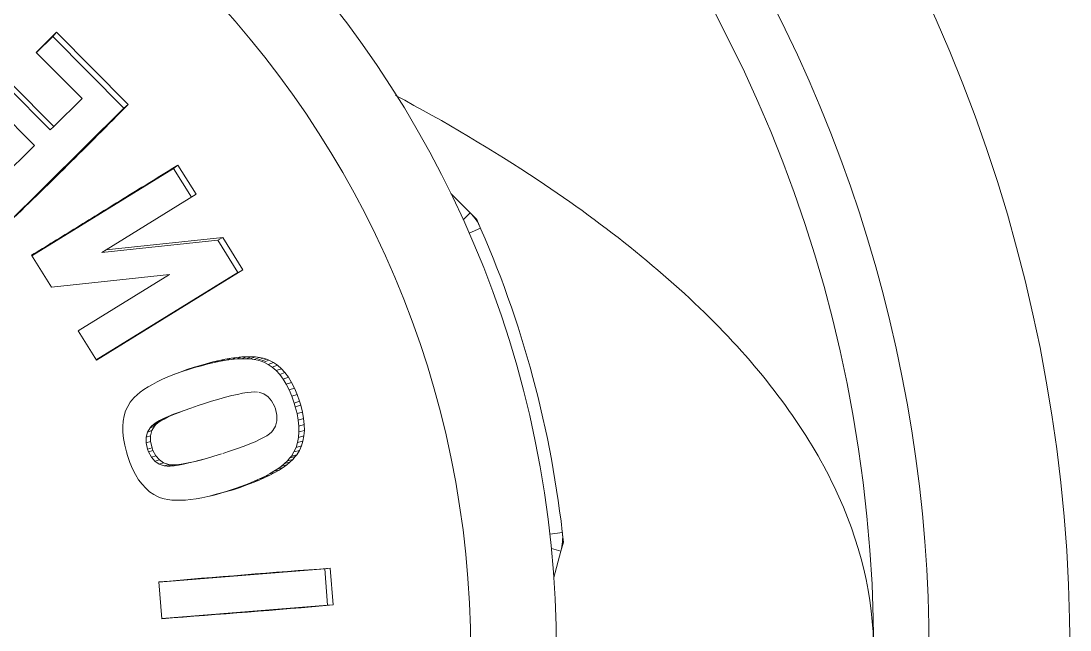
# Model space of a CAD drawing. Header units: inches. Extents: x 32 to 51.7, y 18.3 to 41.9.
# Drawn here: x 40.94047 to 40.95733, y 28.75606 to 28.76586 of the extents above; entities that cross this region are included whole.
import ezdxf

# ---------------------------------------------------------------- set-up
doc = ezdxf.new("R2010")
doc.units = ezdxf.units.IN
doc.header["$MEASUREMENT"] = 0
doc.layers.add('FURNITURE F 1 100', color=253, linetype='Continuous', lineweight=13)

msp = doc.modelspace()

# ---------------------------------------------------------------- linework, layer by layer
at = {"layer": 'FURNITURE F 1 100'}
for p, q in [((40.94104428161673, 28.76567410819232), (40.94071809115458, 28.7653512167951)), ((40.94098438644751, 28.76560666821317), (40.94072217208914, 28.76534710429971)), ((40.94098438645206, 28.7656066682084), (40.94104428162127, 28.76567410818755)), ((40.94212695327379, 28.76445477528043), (40.94098438644751, 28.76560666821317)), ((40.94219462105202, 28.76451437942158), (40.94104428162127, 28.76567410818755)), ((40.94071809114276, 28.76535121678283), (40.94145412094231, 28.76460949917485)), ((40.94093963738005, 28.76410258038525), (40.94025933881376, 28.76478880715624)), ((40.94099926508871, 28.76415982403885), (40.94031433505434, 28.76485072101011)), ((40.94145412094686, 28.7646094991703), (40.94099926510144, 28.76415982405135)), ((40.9400028930565, 28.7645421401937), (40.94068783373469, 28.76385205145127)), ((40.94022655156432, 28.76257426888467), (40.94212695327379, 28.76445477528043)), ((40.94212695326196, 28.76445477526816), (40.94219462103929, 28.7645143794093)), ((40.94093963739279, 28.76410258039753), (40.94099926510144, 28.76415982405135)), ((40.94068783373832, 28.76385205144718), (40.94014690941158, 28.76331618861443)), ((40.9429216362375, 28.76348580792817), (40.94064565269373, 28.76208128957158)), ((40.94292163624114, 28.76348580792249), (40.94299470942561, 28.763538820089)), ((40.94321035900494, 28.76302006062745), (40.9429216362375, 28.76348580792817)), ((40.94328539735098, 28.76306990521537), (40.94299470942561, 28.763538820089)), ((40.94183893966756, 28.76217723517104), (40.94328539733642, 28.76306990520605)), ((40.94768982682827, 28.76277095840485), (40.94737942832371, 28.7630811654785)), ((40.94757762331001, 28.7626586856454), (40.94768982682827, 28.76277095840485)), ((40.94779644659748, 28.76266440438983), (40.94768982682827, 28.76277095840485)), ((40.94371626238508, 28.76237343797559), (40.94183893966756, 28.76217723517104)), ((40.94363831274377, 28.76232829920762), (40.94371626239054, 28.76237343796672)), ((40.94403703243979, 28.76185472883524), (40.94371626239054, 28.76237343796672)), ((40.9476736188678, 28.762442469756), (40.94785875437147, 28.76252311983351)), ((40.94363831273832, 28.76232829921648), (40.94177361072953, 28.76213337920419)), ((40.94395691669679, 28.76181309552928), (40.94363831273832, 28.76232829921648)), ((40.94064194073572, 28.76208693119359), (40.94096114727991, 28.76157234364971)), ((40.94177361072953, 28.76213337920419), (40.94183893966756, 28.76217723517104)), ((40.94096114728445, 28.76157234364175), (40.94286035918476, 28.76177858353342)), ((40.94286035919932, 28.76177858353501), (40.94139359784522, 28.76087342589015)), ((40.94168092064838, 28.76040859659449), (40.94395691669679, 28.76181309552928)), ((40.94168426375991, 28.7604028404571), (40.94403703243979, 28.76185472883524)), ((40.94395691668224, 28.76181309552019), (40.94403703242433, 28.76185472882614)), ((40.94139359782976, 28.76087342588082), (40.94168426375718, 28.76040284046187)), ((40.9434491703657, 28.76034362388007), (40.94333725785482, 28.7603117771532)), ((40.94337297785087, 28.76031218114824), (40.94344917079498, 28.76034362399557)), ((40.9435561267198, 28.76037239969217), (40.9434491703657, 28.76034362388007)), ((40.94347921588151, 28.76034076451695), (40.94355612692534, 28.76037239974082)), ((40.94358047862234, 28.76036469159224), (40.94347921567778, 28.76034076446852)), ((40.94365807398363, 28.76039648851177), (40.9435561267198, 28.76037239969217)), ((40.94367759511233, 28.76038473993047), (40.94358047842771, 28.76036469244512)), ((40.94358047865781, 28.76036469249264), (40.94365807421555, 28.76039648855951)), ((40.94375584700602, 28.76041667148272), (40.94365807398363, 28.76039648851177)), ((40.94367759517418, 28.76038474087725), (40.94375584725158, 28.76041667152615)), ((40.94376895945125, 28.76040096264862), (40.94367759493043, 28.76038474083405)), ((40.94384782902917, 28.76043300293507), (40.94375584700602, 28.7604166714825)), ((40.94376895944761, 28.76040096368522), (40.94384782919015, 28.76043300295644)), ((40.94385615123402, 28.7604125033972), (40.94376895928754, 28.76040096366408)), ((40.9439356103464, 28.76044462067077), (40.94384782902917, 28.76043300293507)), ((40.94385615128586, 28.76041250450405), (40.94393561053649, 28.76044462068828)), ((40.94393919676322, 28.76042016492008), (40.94385615109759, 28.76041250448677)), ((40.94401921742583, 28.76045233289094), (40.9439356103464, 28.76044462067077)), ((40.94393919690329, 28.76042016603444), (40.94401921767322, 28.76045233290572)), ((40.9440165164503, 28.76042480380941), (40.94393919665772, 28.76042016601966)), ((40.94408966358579, 28.76042476101222), (40.94401651640119, 28.76042480500062)), ((40.94401651653671, 28.76042480500062), (40.94409706011511, 28.76045700203642)), ((40.9440970599796, 28.76045700203665), (40.94401921742583, 28.76045233289071)), ((40.94408966373949, 28.76042476225573), (40.94417070195932, 28.76045695774176)), ((40.94415783522318, 28.76042006353916), (40.94408966361125, 28.7604247622646)), ((40.94417070183017, 28.76045695775063), (40.9440970599796, 28.76045700203665)), ((40.94415783548693, 28.76042006476653), (40.94423933477874, 28.76045222721812)), ((40.94422108396857, 28.76041231676115), (40.94415783530958, 28.76042006478836)), ((40.94423933460048, 28.76045222723994), (40.94417070183017, 28.76045695775063)), ((40.94422108427507, 28.76041231801558), (40.94430301134226, 28.76044442676196)), ((40.94428016016691, 28.76039988850673), (40.94422108416047, 28.76041231803968)), ((40.94430301122675, 28.76044442678629), (40.94423933460048, 28.76045222723994)), ((40.94433428717248, 28.76038360842083), (40.94428016045704, 28.76039988974956)), ((40.94428016057982, 28.7603998897125), (40.94436248727716, 28.76043191307324)), ((40.94436248715256, 28.76043191311053), (40.94430301122675, 28.76044442678629)), ((40.94437398742566, 28.76036861587361), (40.94433428745806, 28.76038360935738)), ((40.94433428761813, 28.7603836092969), (40.94441698063083, 28.76041552144736)), ((40.94441698046894, 28.7604155215083), (40.94436248715256, 28.76043191311053)), ((40.94437398824421, 28.76036861749501), (40.94445694953875, 28.7604004263794)), ((40.94444434509997, 28.7603325056775), (40.94437398814689, 28.76036861754526)), ((40.94445694943961, 28.76040042642988), (40.94441698046894, 28.7604155215083)), ((40.94444434519819, 28.76033250562703), (40.94452778357636, 28.76036406963997)), ((40.94452778347723, 28.7603640696909), (40.94445694943961, 28.76040042642988)), ((40.94459428447654, 28.76031895907702), (40.9445277835709, 28.76036406962746)), ((40.9429578841261, 28.76017982992355), (40.94285695074423, 28.76014142217466)), ((40.94303127147369, 28.7602103809106), (40.94292965610539, 28.76017171364808)), ((40.94306524101439, 28.76021802199669), (40.94295788402151, 28.76017983021254)), ((40.94295788427435, 28.76017983030258), (40.94303127172834, 28.76021038100109)), ((40.9431393538659, 28.76024883075204), (40.94303127147369, 28.7602103809106)), ((40.94317899516746, 28.76025519541165), (40.94306524086433, 28.76021802244484)), ((40.94306524108261, 28.76021802251623), (40.943139354086, 28.76024883082389)), ((40.9432538768112, 28.7602862548981), (40.9431393538659, 28.76024883075204)), ((40.94317899535208, 28.76025519590437), (40.94325387712406, 28.76028625499359)), ((40.9432618164462, 28.76028054676383), (40.94317899504195, 28.76025519580933)), ((40.94333725785482, 28.7603117771532), (40.9432538768112, 28.7602862548981)), ((40.94337297761349, 28.76031218036744), (40.94326181625793, 28.7602805473957)), ((40.94326181655897, 28.76028054748142), (40.94333725815768, 28.7603117772396)), ((40.94347921587332, 28.76034076369863), (40.94337297742432, 28.76031218103342)), ((40.94451039872975, 28.76028770062724), (40.94444434509997, 28.7603325056775)), ((40.9445103988116, 28.76028770055334), (40.94459428456021, 28.76031895900267)), ((40.94457209571438, 28.76023259540077), (40.94451039872975, 28.76028770062724)), ((40.94457209582534, 28.76023259528072), (40.94465639961409, 28.76026347823129)), ((40.94463031791084, 28.76016957095701), (40.94457209571438, 28.76023259540077)), ((40.94465639950313, 28.76026347835202), (40.94459428456021, 28.76031895900267)), ((40.94463031800269, 28.76016957083332), (40.94471501642847, 28.76020002451808)), ((40.94471501633571, 28.76020002464245), (40.94465639961409, 28.76026347823129)), ((40.94477005557174, 28.76012617353511), (40.94471501642847, 28.76020002451808)), ((40.94258371712904, 28.76001177584178), (40.94251357558706, 28.75997043422783)), ((40.94266113408203, 28.76005287362248), (40.94258371712904, 28.76001177584178)), ((40.94274418321739, 28.76009297340236), (40.94266113408203, 28.76005287362248)), ((40.94283369938212, 28.76013285616202), (40.94274418321739, 28.76009297340236)), ((40.94292965610539, 28.76017171364808), (40.94283369938212, 28.76013285616202)), ((40.94285695100253, 28.76014142227334), (40.94292965636642, 28.76017171374745)), ((40.94468498641773, 28.76009621925503), (40.94463031791084, 28.76016957095701)), ((40.94473454794543, 28.76001419947213), (40.94468498641773, 28.76009621925503)), ((40.94468498650686, 28.76009621910701), (40.94477005566178, 28.7601261733864)), ((40.94473454805548, 28.76001419925726), (40.94481995349879, 28.76004359528654)), ((40.94478138504083, 28.75992262791758), (40.94473454794543, 28.76001419947213)), ((40.94481995338874, 28.760043595503), (40.94477005566178, 28.7601261733864)), ((40.94486710845167, 28.75995140080702), (40.94481995349879, 28.76004359528654)), ((40.94233864023836, 28.75984279321526), (40.94229269713806, 28.75979902305037)), ((40.9423902419946, 28.7598863739315), (40.94233864023836, 28.75984279321526)), ((40.94244906623017, 28.75992809480542), (40.9423902419946, 28.7598863739315)), ((40.94251357558706, 28.75997043422783), (40.94244906623017, 28.75992809480565)), ((40.94395258667892, 28.7598510477528), (40.94386125422689, 28.75982984028267)), ((40.94403405977273, 28.75986773118823), (40.94395258667892, 28.7598510477528)), ((40.94410726379893, 28.75987902840323), (40.94403405977273, 28.75986773118823)), ((40.94417144331756, 28.75988658295112), (40.94410726379893, 28.75987902840323)), ((40.94422654539513, 28.75988877870302), (40.94417144331756, 28.75988658295112)), ((40.94427262296786, 28.75988723204726), (40.94422654539513, 28.75988877870302)), ((40.94437365814765, 28.75985876036814), (40.94429197111431, 28.75988496450643)), ((40.94444255780373, 28.75981275944967), (40.94437365814765, 28.75985876036814)), ((40.94478138513541, 28.75992262769589), (40.94486710854626, 28.75995140058374)), ((40.94482391811262, 28.75982236108346), (40.94478138504083, 28.75992262791758)), ((40.94482391819447, 28.75982236084472), (40.94490993055361, 28.75985045153673)), ((40.94490993046993, 28.75985045177729), (40.94486710854626, 28.75995140058374)), ((40.94494836650729, 28.75973913199071), (40.94490993055361, 28.75985045153673)), ((40.94222869286723, 28.75972268570761), (40.94218685893402, 28.75965612440584)), ((40.94225322107441, 28.75975503647985), (40.94222869286723, 28.75972268570761)), ((40.94229269713806, 28.75979902305037), (40.94225322107441, 28.75975503647985)), ((40.94331707735337, 28.75967090112997), (40.94320004984975, 28.75963113252121)), ((40.94340622293267, 28.75969946721509), (40.94331707735337, 28.75967090112997)), ((40.94353375933743, 28.75973888162819), (40.94340622293267, 28.75969946721487)), ((40.94365224474832, 28.75977374391139), (40.94353375933743, 28.75973888162819)), ((40.943760870791, 28.75980408144571), (40.94365224474832, 28.75977374391139)), ((40.94386125422689, 28.75982984028267), (40.943760870791, 28.75980408144571)), ((40.94449945199604, 28.75974612647813), (40.94444255780373, 28.75981275944967)), ((40.94454434072095, 28.75965886132574), (40.94449945199604, 28.75974612647813)), ((40.944862094562, 28.75971179346923), (40.94482391811262, 28.75982236108346)), ((40.94486209454017, 28.75971179346264), (40.94494836650729, 28.75973913199048)), ((40.9448809723951, 28.7596500878178), (40.94486209454017, 28.75971179346264)), ((40.94488097248696, 28.75965008751698), (40.94496737287109, 28.75967700628983)), ((40.94496737277832, 28.75967700659269), (40.94494836650729, 28.75973913199048)), ((40.94499451797374, 28.7595668740016), (40.94496737285472, 28.75967700628483)), ((40.94213014661337, 28.75950591899798), (40.94211445984429, 28.75942230184067)), ((40.9421545402799, 28.75958358144928), (40.94213014661337, 28.75950591899798)), ((40.94218685893402, 28.75965612440584), (40.9421545402799, 28.75958358144928)), ((40.94291158302867, 28.75952105112604), (40.94283602104561, 28.7594871725664)), ((40.94292373062645, 28.75953008915574), (40.9428389877573, 28.75949515552814)), ((40.94283898766271, 28.75949515574278), (40.94291158302867, 28.75952105112604)), ((40.94299689849477, 28.75955622079548), (40.94291158302867, 28.75952105112604)), ((40.94301979376878, 28.75956705387828), (40.94292373062645, 28.75953008915574)), ((40.94292373062372, 28.7595300891546), (40.94299689849477, 28.75955622079548)), ((40.94309361066799, 28.75959343540419), (40.94299689849477, 28.75955622079548)), ((40.94301979376969, 28.75956705387828), (40.94309361066799, 28.75959343540419)), ((40.94320004984975, 28.75963113252121), (40.94309361066799, 28.75959343540419)), ((40.94455994033315, 28.75961626745491), (40.94454434072095, 28.75965886132574)), ((40.9445825264108, 28.75951518776763), (40.94455994033315, 28.75961626745491)), ((40.94458355094839, 28.75942292213606), (40.9445825264108, 28.75951518776763)), ((40.94490793390806, 28.75954069925954), (40.9448809723951, 28.7596500878178)), ((40.94490793396172, 28.75954069896941), (40.94499451802831, 28.75956687370965)), ((40.94492705005696, 28.75943719860832), (40.94490793390806, 28.75954069925954)), ((40.94501376465514, 28.75946266942922), (40.94499451802831, 28.75956687370965)), ((40.94211445984429, 28.75942230184067), (40.94210753292346, 28.75933434642273)), ((40.94210753290982, 28.75933434625561), (40.94210931286825, 28.75924043601729)), ((40.9425702280857, 28.75933940806383), (40.94254770728431, 28.75931444555724)), ((40.94254770665221, 28.75931444597584), (40.94261833530591, 28.75933911668879)), ((40.94257022802749, 28.75933940799971), (40.94264100854134, 28.7593642481563)), ((40.94260251635178, 28.75936806136995), (40.94257022861503, 28.75933940742718)), ((40.94261833530591, 28.75933911668879), (40.94257553417602, 28.75926773282843)), ((40.94260251628994, 28.7593680613147), (40.94267351467415, 28.75939309591511)), ((40.94264609851025, 28.75939794412532), (40.94260251674559, 28.75936806076695)), ((40.94264100854134, 28.7593642481563), (40.94261833530591, 28.75933911668879)), ((40.94267351467415, 28.75939309591511), (40.94264100854134, 28.75936424815652)), ((40.94264609847387, 28.75939794410076), (40.94271739105598, 28.75942318128862)), ((40.94270017160825, 28.75942908305908), (40.9426460988022, 28.75939794359827)), ((40.94271739105598, 28.75942318128862), (40.94267351467415, 28.75939309591511)), ((40.94276393269566, 28.75946150488696), (40.94270017182653, 28.7594290826182)), ((40.94270017158824, 28.75942908304749), (40.94277182930701, 28.75945453120173)), ((40.94277182930701, 28.75945453120173), (40.94271739105598, 28.75942318128862)), ((40.94283898766908, 28.7594951557455), (40.94276393283572, 28.75946150456887)), ((40.94276393268201, 28.75946150487992), (40.94283602104561, 28.7594871725664)), ((40.94283602104561, 28.7594871725664), (40.94277182930701, 28.75945453120173)), ((40.9445202658405, 28.75926970972316), (40.94456306688399, 28.75934108704903)), ((40.94456306688399, 28.75934108704903), (40.94458355094839, 28.75942292213606)), ((40.94492705005696, 28.75943719860832), (40.94501376465514, 28.75946266942922)), ((40.94493749158728, 28.75933881030912), (40.94492705005696, 28.75943719860832)), ((40.94493749159092, 28.75933881011108), (40.9450242779828, 28.75936361185561)), ((40.94493925849083, 28.75924553448542), (40.94493749158728, 28.75933881030912)), ((40.94502427797916, 28.75936361205502), (40.94501376465514, 28.75946266942922)), ((40.94502605794578, 28.7592697020011), (40.9450242779828, 28.75936361185561)), ((40.94210931287189, 28.75924043582584), (40.94211982617499, 28.75914137884249)), ((40.94250519189309, 28.75924354409424), (40.94248404308992, 28.75916228386379)), ((40.94248404308992, 28.75916228386379), (40.94255424167541, 28.75918592046603)), ((40.94250519173211, 28.75924354347578), (40.94257553417602, 28.75926773282843)), ((40.94254770672678, 28.75931444610021), (40.94250519376756, 28.75924354285255)), ((40.94257553417602, 28.75926773282843), (40.94255424167541, 28.75918592046603)), ((40.94255424167541, 28.75918592046603), (40.9425544842713, 28.75909448772084)), ((40.94437005854043, 28.75915582198352), (40.94442285348369, 28.75918641177643)), ((40.94442285348369, 28.75918641177643), (40.94446508657047, 28.75921573786352)), ((40.94446508657047, 28.75921573786352), (40.94449756617787, 28.75924377320755)), ((40.94449756617787, 28.75924377320755), (40.9445202658405, 28.75926970972316)), ((40.94493237706202, 28.75915817395114), (40.94493925849083, 28.75924553448542)), ((40.94493237703291, 28.7591581737988), (40.94501913099766, 28.75918174738442)), ((40.94493925847719, 28.75924553431216), (40.94502605793214, 28.75926970182693)), ((40.94500344428407, 28.75909813240376), (40.94501913099766, 28.75918174738442)), ((40.94501913102677, 28.75918174753767), (40.94502605793214, 28.75926970182693)), ((40.94211982619773, 28.75914137862217), (40.94213904637009, 28.75903636659562)), ((40.94213904641738, 28.75903636633596), (40.94216621800815, 28.75892704251894)), ((40.94248404104174, 28.75916228449112), (40.94248428049441, 28.7590714699463)), ((40.94248428049441, 28.7590714699463), (40.9425544842713, 28.75909448772084)), ((40.94248428049441, 28.7590714699463), (40.94250751617501, 28.75897104660519)), ((40.9425544842713, 28.75909448772084), (40.94257787871966, 28.75899338035536)), ((40.94395320865324, 28.75898048914858), (40.94405722263191, 28.75901826244397)), ((40.94405722263191, 28.75901826244397), (40.94415067473956, 28.75905477111244)), ((40.94415067473956, 28.75905477111244), (40.94423437335963, 28.75908998825592)), ((40.94423437335963, 28.75908998825592), (40.94430748364694, 28.75912313303159)), ((40.94430748364694, 28.75912313303159), (40.94437005854043, 28.75915582198352)), ((40.94485965862596, 28.75892596579386), (40.94489256240895, 28.75899798905423)), ((40.94489256235893, 28.75899798894464), (40.94497905060753, 28.75902047288921)), ((40.9448925639842, 28.75899798820408), (40.9449167931286, 28.75907512396427)), ((40.9449167931286, 28.75907512396427), (40.94500344428407, 28.75909813240376)), ((40.94491679469475, 28.75907512336219), (40.94493237706202, 28.75915817395114)), ((40.94494592367819, 28.75894796118471), (40.94497905065755, 28.75902047299949)), ((40.94497905065755, 28.75902047299949), (40.94500344428407, 28.75909813240376)), ((40.94216621808455, 28.75892704220949), (40.9421852243574, 28.75886491696335)), ((40.94218522435831, 28.75886491696358), (40.94222366031291, 28.75875359712857)), ((40.94250751612317, 28.75897104675298), (40.94257787866782, 28.75899338050429)), ((40.94250751617501, 28.75897104660519), (40.94252295765246, 28.75892713569667)), ((40.94252295765246, 28.75892713569667), (40.94259342539745, 28.75894917028811)), ((40.94252295773249, 28.75892713572532), (40.94256754363478, 28.75884046268764)), ((40.94256754359203, 28.7588404627372), (40.94263831409781, 28.75886190652498)), ((40.94256754363478, 28.75884046268764), (40.94262485637474, 28.75877425623091)), ((40.94257787871966, 28.75899338035536), (40.94259342539745, 28.75894917028811)), ((40.94259342539745, 28.75894917028811), (40.94263831414055, 28.75886190647518)), ((40.94263831414055, 28.75886190647518), (40.9426960167536, 28.75879524964419)), ((40.94345354548359, 28.75882167023017), (40.9435703877095, 28.7588557816516)), ((40.9435703877095, 28.7588557816516), (40.94369628095838, 28.75889444281754)), ((40.94371511193977, 28.75890109306963), (40.94383944118063, 28.7589414238573)), ((40.94383944118063, 28.7589414238573), (40.94395320865324, 28.75898048914858)), ((40.9447553326042, 28.7587840174451), (40.94479454313633, 28.7588277033178)), ((40.94479454302446, 28.75882770319343), (40.94488036991307, 28.75884903014251)), ((40.94479454403218, 28.75882770241194), (40.94481888089258, 28.75885902975094)), ((40.94481888082255, 28.7588590296609), (40.94490487165304, 28.75888056970118)), ((40.9448188815647, 28.75885902915727), (40.94485965713893, 28.75892596684069)), ((40.94484089402677, 28.75880504862923), (40.94488037002584, 28.75884903026779)), ((40.944859657078, 28.75892596673973), (40.94494592361634, 28.75894796108307)), ((40.94488037002584, 28.75884903026779), (40.94490487172398, 28.75888056979213)), ((40.94490487172398, 28.75888056979213), (40.94494592367819, 28.75894796118471)), ((40.94222366039112, 28.75875359690006), (40.94226648230661, 28.75865264779348)), ((40.94262485730697, 28.75877425774613), (40.9426960167536, 28.75879524964419)), ((40.94262485771078, 28.75877425747192), (40.94269326656259, 28.75872776922026)), ((40.94269326712283, 28.75872777132961), (40.94276489001159, 28.75874844579833)), ((40.9426932677422, 28.75872777113725), (40.94277443166966, 28.75870255338666)), ((40.9426960167536, 28.75879524964419), (40.94276489001159, 28.75874844579833)), ((40.94276489001159, 28.75874844579833), (40.94284660361036, 28.75872305726418)), ((40.94277354970718, 28.75870282955291), (40.94284571551425, 28.75872333319169)), ((40.94277684108393, 28.7587024750462), (40.9428200951249, 28.75869781278627)), ((40.9428200951058, 28.75869781367417), (40.94289257537066, 28.75871828253432)), ((40.9428200951922, 28.75869781367394), (40.94287233959922, 28.75869767252673)), ((40.94284902876525, 28.75872297632893), (40.94289257537066, 28.75871828253432)), ((40.94287233952282, 28.75869767327206), (40.94294517297722, 28.75871814043283)), ((40.94287233958285, 28.75869767327729), (40.94293360060756, 28.75870285572726)), ((40.94289257537066, 28.75871828253432), (40.94294517297722, 28.75871814043283)), ((40.94293360050933, 28.7587028563348), (40.94300684803575, 28.75872335790857)), ((40.94293360054571, 28.75870285634003), (40.94300387815174, 28.75871336226735)), ((40.94294517297722, 28.75871814043283), (40.94300684803575, 28.75872335790857)), ((40.94300387806534, 28.75871336273028), (40.94307760054353, 28.75873393482969)), ((40.94300387807716, 28.75871336273233), (40.94308392259764, 28.75872755953944)), ((40.94300684803575, 28.75872335790857), (40.94307760054353, 28.75873393482969)), ((40.94307760054353, 28.75873393482969), (40.94315818594232, 28.75874822756735)), ((40.94308392250578, 28.75872755994553), (40.94315818594232, 28.75874822756735)), ((40.94308392252124, 28.75872755994917), (40.9431721806347, 28.75874710678656)), ((40.94315818594232, 28.75874822756735), (40.94324704040692, 28.75876790648065)), ((40.94317218057832, 28.75874710703577), (40.94327023184515, 28.7587711473004)), ((40.94317218057377, 28.75874710703463), (40.94324704040692, 28.75876790648065)), ((40.94324704040692, 28.75876790648065), (40.94334575422518, 28.75879210902233)), ((40.94327023184515, 28.7587711473004), (40.94337729966692, 28.75880051012812)), ((40.9432702318406, 28.75877114729926), (40.94334575422518, 28.75879210902233)), ((40.94334575422518, 28.75879210902233), (40.94345354548359, 28.75882167023017)), ((40.94337729966692, 28.75880051012812), (40.94345354548359, 28.75882167023017)), ((40.94459998523207, 28.75865503230214), (40.94468449858205, 28.75867518689618)), ((40.94459998593511, 28.75865503140538), (40.9446576382622, 28.75869729513008)), ((40.94462001590701, 28.75863366248516), (40.94468449870665, 28.75867518697712)), ((40.94465763813487, 28.75869729503663), (40.94474254081679, 28.75871773644301)), ((40.94465763893159, 28.75869729412737), (40.94470969681488, 28.75874054904555)), ((40.94468449870665, 28.75867518697712), (40.94474254094503, 28.75871773653714)), ((40.94470969669756, 28.75874054894846), (40.9447949508819, 28.75876128397724)), ((40.94470969757067, 28.75874054803919), (40.94475533177565, 28.75878401841485)), ((40.94474254094503, 28.75871773653714), (40.94479495100013, 28.75876128407524)), ((40.94475533167288, 28.75878401831685), (40.94484089392309, 28.75880504853055)), ((40.94479495100013, 28.75876128407501), (40.94484089402677, 28.75880504862923)), ((40.94226648240574, 28.75865264755974), (40.94231282899973, 28.75856047987688)), ((40.94231282908704, 28.75856047970363), (40.94236353519109, 28.75847787480937)), ((40.94421795971967, 28.75845248438689), (40.94430687488575, 28.75849209365604)), ((40.94429989245027, 28.75847126619599), (40.9443894085377, 28.75851114315899)), ((40.94430687523227, 28.75849209283226), (40.94438936673551, 28.75853191708072)), ((40.94430687467111, 28.75849209356054), (40.94438940832215, 28.75851114306281)), ((40.94438936712841, 28.75853191621261), (40.94446546124318, 28.7585727583273)), ((40.94438936657635, 28.75853191700387), (40.94447245742931, 28.75855123649669)), ((40.9443894085377, 28.75851114315899), (40.94447245758938, 28.75855123657423)), ((40.94446546104128, 28.75857275821929), (40.94454906587335, 28.75859235465962)), ((40.94446546170884, 28.75857275739393), (40.9445359351118, 28.758613787729)), ((40.94447245758938, 28.75855123657423), (40.94454906607616, 28.7585923547683)), ((40.94453593495082, 28.75861378763532), (40.94462001574512, 28.75863366239103)), ((40.94453593562748, 28.75861378677175), (40.94459998535667, 28.75865503238217)), ((40.94454906607616, 28.7585923547683), (40.94462001590701, 28.75863366248516)), ((40.94236353528386, 28.75847787465771), (40.94241857443622, 28.75840402443621)), ((40.9424185745299, 28.75840402431115), (40.94247716491527, 28.75833976399711)), ((40.94247716491527, 28.75833976399711), (40.94253930644, 28.75828509379424)), ((40.94380060181511, 28.75830013028278), (40.94391435609187, 28.75833730228894)), ((40.94387971518491, 28.7583178799184), (40.94399423811747, 28.75835530310221)), ((40.94391435626285, 28.75833730174666), (40.94402171316842, 28.75837549099399)), ((40.94391435585995, 28.75833730221323), (40.94399423788373, 28.75835530302582)), ((40.94399423811747, 28.75835530310221), (40.94410232047603, 28.75839375040935)), ((40.9440217133867, 28.75837549035507), (40.94412264663488, 28.75841389419791)), ((40.94402171288739, 28.75837549089395), (40.94410232019318, 28.75839375030862)), ((40.94410232047603, 28.75839375040935), (40.9442039357934, 28.75843241377104)), ((40.9441226463393, 28.75841389408559), (40.94420393549599, 28.75843241365803)), ((40.94412264688772, 28.75841389350169), (40.94421795943408, 28.75845248512926)), ((40.9442039357934, 28.75843241377104), (40.94429989245027, 28.75847126619599)), ((40.94421795924673, 28.75845248505332), (40.94429989226201, 28.75847126611959)), ((40.94253930644, 28.75828509379424), (40.94260580748569, 28.75823998672329)), ((40.94260580748569, 28.75823998672329), (40.94267664158424, 28.75820363457249)), ((40.94267664158424, 28.75820363457249), (40.94271661059493, 28.75818854253405)), ((40.94271661059493, 28.75818854253405), (40.94277110396861, 28.75817215531627)), ((40.94277110396861, 28.75817215531627), (40.94282977158282, 28.75815967379911)), ((40.94282977158282, 28.75815967379911), (40.94289425666439, 28.75815185206759)), ((40.94289425666439, 28.75815185206759), (40.94296288951564, 28.75814712768781)), ((40.94303653145353, 28.75814709000904), (40.94311437409733, 28.75815176601348)), ((40.94311437409733, 28.7581517660137), (40.94319717288609, 28.75815951208276)), ((40.94319717288609, 28.75815951208276), (40.94328495428972, 28.75817113635228)), ((40.94328495428972, 28.75817113635228), (40.94337774477454, 28.75818744694491)), ((40.94337774477454, 28.75818744694491), (40.94347551786969, 28.75820763550721)), ((40.94347551786969, 28.75820763550721), (40.94357746519536, 28.75823172900412)), ((40.94350038014791, 28.75821455846651), (40.94360661871151, 28.75824314475333)), ((40.943500379946, 28.75821455849152), (40.94357746500891, 28.75823172896001)), ((40.94357746519536, 28.75823172900412), (40.94368442159767, 28.75826050844396)), ((40.94360661831406, 28.75824314464624), (40.94368442119658, 28.75826050833619)), ((40.94360661877518, 28.75824314451368), (40.94371778020623, 28.75827477953747)), ((40.94368442159767, 28.75826050844396), (40.94379633413583, 28.75829235722288)), ((40.94371778029718, 28.75827477920982), (40.94380060171962, 28.75830013060543)), ((40.94371777991155, 28.75827477945379), (40.94379633384024, 28.75829235713875)), ((40.94379633413583, 28.75829235722288), (40.94387971518491, 28.7583178799184)), ((40.94380060140584, 28.75830013050948), (40.9438797148684, 28.75831787982177)), ((40.94296288951564, 28.75814712768781), (40.94303653145353, 28.75814709000904)), ((40.94897143630415, 28.75760491835556), (40.94917207933641, 28.75762776487566)), ((40.9491498876002, 28.7573286528577), (40.94899655477975, 28.75736968757494)), ((40.94903643964581, 28.75690473633106), (40.9491498876002, 28.7573286528577)), ((40.9491498876002, 28.7573286528577), (40.94918885619946, 28.75747426529345)), ((40.94535313026581, 28.75704479753174), (40.9426859196271, 28.75683202097319)), ((40.94535313026672, 28.75704479752515), (40.94544274527716, 28.75705399407455)), ((40.94540048514109, 28.75645807192743), (40.94535313026581, 28.75704479753174)), ((40.94549042228, 28.75646327714683), (40.94544274527716, 28.75705399407455)), ((40.94268557515416, 28.7568340446305), (40.94273325215882, 28.75624332781101)), ((40.94273327395395, 28.75624530230082), (40.94540048514109, 28.75645807192743)), ((40.94540048512381, 28.75645807192607), (40.94549042226272, 28.75646327714546))]:
    msp.add_line(p, q, dxfattribs=at)
for radius in [0.0169002236195937, 0.01552095860103648]:
    msp.add_circle((40.93217971928034, 28.75569290429051), radius, dxfattribs=at)
for centre, radius, start, end in [((40.93217971928034, 28.75569290429051), 0.02515023998424043, 237.7481109269532, 122.2518725554108), ((40.93217971928034, 28.75569290429051), 0.02288671838565883, 250.6195147914999, 109.3804902793559), ((40.93216934567381, 28.75569290429051), 0.02200645998621045, 271.9367887965081, 88.06319444105704), ((40.88033534077995, 28.82506308188747), 0.08656047554169426, 313.783978931594, 315.6134216587077), ((40.94712091742595, 28.76220169792575), 0.0008048076794956935, 23.53925547809676, 45.01767331917383), ((40.93217971928034, 28.75569290429051), 0.01710216318928354, 5.978771674461513, 24.05654976103982), ((40.94837243886259, 28.7575367126128), 0.0008048076794956938, 345.0176733188914, 6.496091159850648), ((40.96161333484424, 28.53695683677686), 0.2206903863344212, 94.20198456273225, 94.92008159785901), ((40.92586511801046, 28.98508464914469), 0.2294621631158643, 274.2157080214304, 274.9063536180122)]:
    msp.add_arc(centre, radius, start, end, dxfattribs=at)
for points, knots in [([(40.94649135169011, 28.7646597698533), (40.94728374480174, 28.76423502784471), (40.94805566353143, 28.7637796156341), (40.9498818493591, 28.76256457222664), (40.95088634436588, 28.76175703438592), (40.95248774226884, 28.76011278511599), (40.95311819360877, 28.75924785379946), (40.95396003914875, 28.75748987339896), (40.95417580566, 28.75659481135811), (40.95417580566, 28.75569290429051)], [0.08529418311261305, 0.08529418311261305, 0.08529418311261305, 0.08529418311261305, 0.2499999999999999, 0.2499999999999999, 0.4999999999999999, 0.4999999999999999, 0.7499999999999999, 0.7499999999999999, 1, 1, 1, 1]), ([(40.94299470942561, 28.763538820089), (40.94285280115464, 28.76345126980389), (40.94257409750999, 28.7632793236189), (40.94216098847365, 28.76302445355348), (40.94176160422076, 28.76277801394279), (40.94137599738197, 28.76254003360484), (40.94100459692318, 28.76231078289559), (40.94076108087457, 28.76216047115711), (40.94064194073572, 28.76208693119359)], [0, 0, 0, 0, 0.1831655561779716, 0.3597317418725512, 0.5296982943212726, 0.6930650985626166, 0.8498322296980209, 1, 1, 1, 1])]:
    msp.add_open_spline(points, degree=3, knots=knots, dxfattribs=at)

doc.saveas('drawing.dxf')
